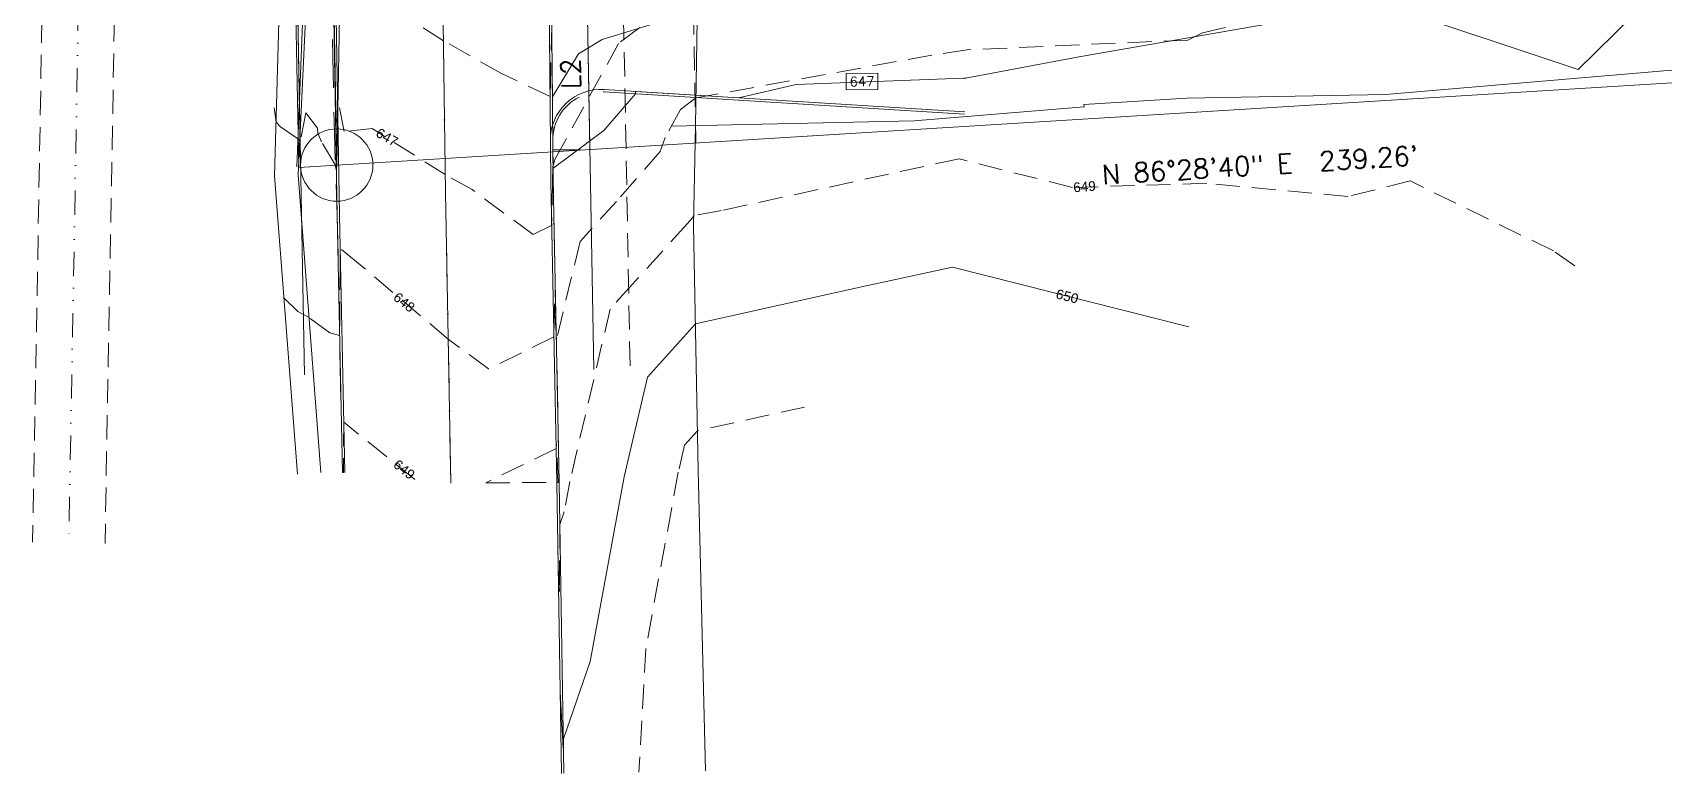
# Model space of a CAD drawing. Extents: x 9856 to 10430, y 9841 to 10512.
# Drawn here: x 9902.7 to 10240.9, y 9840.7 to 9994.3 of the extents above; entities that cross this region are included whole.
import ezdxf
from ezdxf.enums import TextEntityAlignment as Align

# ---------------------------------------------------------------- set-up
doc = ezdxf.new("R2010")
doc.units = 0
doc.header["$LTSCALE"] = 20
doc.header["$MEASUREMENT"] = 0
doc.header["$PDSIZE"] = 4
for name, pattern in [('DASHDOT', [1, 0.5, -0.25, 0, -0.25]), ('DASHED', [0.75, 0.5, -0.25]), ('DASHED2', [0.375, 0.25, -0.125]), ('DIVIDE2', [0.625, 0.25, -0.125, 0, -0.125, 0, -0.125]), ('HIDDEN', [0.375, 0.25, -0.125])]:
    doc.linetypes.add(name, pattern=pattern)
for name, color, linetype in [('CONTOURS', 35, 'CONTINUOUS'), ('PNTS calc', 7, 'CONTINUOUS'), ('PNTS_CHEV', 1, 'CONTINUOUS'), ('row ded', 1, 'CONTINUOUS'), ('TP-SRF-FLT', 7, 'CONTINUOUS')]:
    doc.layers.add(name, color=color, linetype=linetype)
for name, color, linetype, lineweight in [('EBNDY', 210, 'CONTINUOUS', 100), ('EBNDY_T', 212, 'CONTINUOUS', 30), ('EC', 35, 'HIDDEN', 140), ('ECL', 11, 'DASHDOT', 30), ('ECRBB', 31, 'DASHED', 30), ('EESMT', 7, 'DASHED2', 25), ('EFNC', 140, 'FENCELINEX', 25), ('EROW', 143, 'CONTINUOUS', 30), ('ESW', 46, 'CONTINUOUS', 25), ('EWTR', 174, 'DIVIDE2', 25), ('PC', 214, 'CONTINUOUS', 53), ('PCNTR_T', 7, 'CONTINUOUS', 30), ('PCRBB', 30, 'CONTINUOUS', 35), ('PCRBF', 21, 'CONTINUOUS', 25), ('PESMT', 7, 'DASHED2', 30)]:
    doc.layers.add(name, color=color, linetype=linetype, lineweight=lineweight)
doc.layers.add('mwn boundary', color=7, linetype='CONTINUOUS', plot=False)
doc.styles.add('ARIEL', font='swiss.ttf')
doc.styles.get("Standard").update_dxf_attribs({"font": 'simplex.shx'})
doc.linetypes.add('FENCELINEX', pattern='A,0.25,-0.1,[133,ltypeshp.shx,S=0.1,R=0,X=-0.1,Y=0],-0.1,1', length=1.45)

msp = doc.modelspace()

# ---------------------------------------------------------------- linework, layer by layer
at = {"layer": 'CONTOURS', "lineweight": 0}
for p, q in [((10093.32, 9945.65, 650), (10073.87, 9941.43, 650)), ((10142.3, 9933.26, 650), (10093.32, 9945.65, 650)), ((10073.87, 9941.43, 650), (10040.04, 9933.93, 650)), ((10040.04, 9933.93, 650), (10030.1, 9922.84, 650)), ((10030.1, 9922.84, 650), (10025.27, 9902.2, 650)), ((10025.27, 9902.2, 650), (10018.22, 9863.88, 650)), ((10018.22, 9863.88, 650), (10012.69, 9847.88, 650)), ((10012.67, 9845.95, 650), (10012.03, 9857.63, 650)), ((10012.69, 9847.88, 650), (10012.67, 9845.95, 650))]:
    msp.add_line(p, q, dxfattribs=at)
at = {"layer": 'EBNDY', "lineweight": 0}
for p, q in [((9965.72, 9966.81), (9966.67, 10017.51)), ((10018.17, 9970.04), (10017.49, 10006.72)), ((10429.87, 9995.38), (9965.72, 9966.81))]:
    msp.add_line(p, q, dxfattribs=at)
at = {"layer": 'EC', "lineweight": 0}
for p, q in [((10040.54, 10004.35, 647), (10024.14, 9992.04, 647)), ((10186.41, 10004.07, 648), (10145.15, 9994.2, 648)), ((9987.85, 9992.57, 646), (9981.45, 9996.59, 646)), ((9999.89, 9985.79, 646), (9987.85, 9992.57, 646)), ((10010.29, 9995.56, 646), (10010.06, 9986.53, 646)), ((10142.11, 9992.72, 648), (10096.35, 9990.71, 648)), ((10145.15, 9994.2, 648), (10142.11, 9992.72, 648)), ((10024.14, 9992.04, 647), (10010.99, 9968.07, 647)), ((10089.07, 9989.6, 648), (10040.16, 9980.72, 648)), ((10096.35, 9990.71, 648), (10089.07, 9989.6, 648)), ((10009.92, 9981.02, 646), (9999.89, 9985.79, 646)), ((10010.06, 9986.53, 646), (10009.92, 9981.02, 646)), ((9965.9, 9980.73, 647), (9965.71, 9967.19, 647)), ((9967.25, 9973.75, 647), (9965.9, 9980.73, 647)), ((10040.16, 9980.72, 648), (10036.96, 9978.31, 648)), ((9953.16, 9975.73, 647), (9952.77, 9978.7, 647)), ((9954.04, 9974.75, 647), (9953.16, 9975.73, 647)), ((9959.3, 9977.61, 647), (9958.13, 9971.32, 647)), ((9961.71, 9974.49, 647), (9959.3, 9977.61, 647)), ((10036.96, 9978.31, 648), (10033.78, 9972.52, 648)), ((9957.78, 9972.18, 647), (9954.04, 9974.75, 647)), ((9961.83, 9973.42, 647), (9961.71, 9974.49, 647)), ((9962.55, 9971.66, 647), (9961.83, 9973.42, 647)), ((9973.07, 9974.37, 647), (9967.25, 9973.75, 647)), ((9988.22, 9964.85, 647), (9973.07, 9974.37, 647)), ((10033.78, 9972.52, 648), (10032.78, 9969.65, 648)), ((9958.07, 9971.66, 647), (9957.78, 9972.18, 647)), ((9958.1, 9971.28, 647), (9958.07, 9971.66, 647)), ((9958.13, 9971.32, 647), (9958.1, 9971.28, 647)), ((9965.34, 9967.03, 647), (9962.55, 9971.66, 647)), ((10032.78, 9969.65, 648), (10023.7, 9959.28, 648)), ((9965.66, 9965.67, 647), (9965.34, 9967.03, 647)), ((9965.71, 9967.07, 647), (9965.66, 9965.67, 647)), ((9965.71, 9967.19, 647), (9965.71, 9967.19, 647)), ((9965.71, 9967.19, 647), (9965.71, 9967.07, 647)), ((10010.54, 9966.48, 647), (10010.46, 9963.47, 647)), ((10010.99, 9968.07, 647), (10010.54, 9966.48, 647)), ((10094.72, 9968.1, 649), (10045.47, 9957.4, 649)), ((10118.18, 9962.16, 649), (10094.72, 9968.1, 649)), ((9993.76, 9961.74, 647), (9988.22, 9964.85, 647)), ((10010.46, 9963.47, 647), (10010.25, 9954.3, 647)), ((10146.04, 9963.03, 649), (10118.18, 9962.16, 649)), ((10175.27, 9960.31, 649), (10146.04, 9963.03, 649)), ((10188.17, 9963.52, 649), (10175.27, 9960.31, 649)), ((10217.87, 9949.02, 649), (10188.17, 9963.52, 649)), ((10006.42, 9952.42, 647), (9993.76, 9961.74, 647)), ((10023.7, 9959.28, 648), (10016.14, 9950.94, 648)), ((10039.49, 9955.91, 649), (10038.35, 9954.61, 649)), ((10039.68, 9956.35, 649), (10039.49, 9955.91, 649)), ((10045.47, 9957.4, 649), (10039.68, 9956.35, 649)), ((10010.25, 9954.3, 647), (10006.42, 9952.42, 647)), ((10038.35, 9954.61, 649), (10027, 9942.09, 649)), ((9966.46, 9949.5, 648), (9966.43, 9945.96, 648)), ((9970.6, 9946.15, 648), (9966.46, 9949.5, 648)), ((10016.14, 9950.94, 648), (10011.24, 9930.56, 648)), ((10222.32, 9945.9, 649), (10217.87, 9949.02, 649)), ((9966.43, 9945.96, 648), (9966.32, 9931.51, 648)), ((9988.83, 9930.73, 648), (9970.6, 9946.15, 648)), ((10027, 9942.09, 649), (10022.4, 9936.96, 649)), ((9957.69, 9936.43, 648), (9954.79, 9939.3, 648)), ((9959.99, 9935.18, 648), (9957.69, 9936.43, 648)), ((9964.26, 9932.02, 648), (9959.99, 9935.18, 648)), ((10010.88, 9938.03, 648), (10010.72, 9931.18, 648)), ((10011.24, 9930.56, 648), (10010.88, 9938.03, 648)), ((10022.4, 9936.96, 649), (10014.04, 9901.23, 649)), ((9966.32, 9931.51, 648), (9964.26, 9932.02, 648)), ((9997.2, 9924.57, 648), (9988.83, 9930.73, 648)), ((10010.72, 9931.18, 648), (9997.2, 9924.57, 648)), ((10062.69, 9916.64, 651), (10040.48, 9911.72, 651)), ((9967.18, 9913.54, 649), (9967.1, 9903.04, 649)), ((9981.92, 9901.62, 649), (9967.18, 9913.54, 649)), ((10040.48, 9911.72, 651), (10037.8, 9908.73, 651)), ((10011.19, 9908.06, 649), (9996.62, 9900.93, 649)), ((10011.23, 9909.66, 649), (10011.19, 9908.06, 649)), ((10011.64, 9901.04, 649), (10011.23, 9909.66, 649)), ((10037.8, 9908.73, 651), (10036.5, 9903.17, 651)), ((10014.04, 9901.23, 649), (10012.88, 9894.95, 649)), ((10036.5, 9903.17, 651), (10029.77, 9866.59, 651)), ((9996.62, 9900.93, 649), (10011.33, 9901.03, 649)), ((10011.33, 9901.03, 649), (10011.64, 9901.04, 649)), ((10012.88, 9894.95, 649), (10011.97, 9892.32, 649)), ((10011.97, 9892.32, 649), (10011.88, 9878.42, 649)), ((10011.88, 9878.42, 649), (10011.62, 9883.22, 649)), ((10029.77, 9866.59, 651), (10028.35, 9840.93, 651))]:
    msp.add_line(p, q, dxfattribs=at)
at = {"layer": 'ECL', "lineweight": 0}
for p, q in [((9988.27, 9961.16), (9987.57, 10012.82)), ((9989.37, 9900.88), (9988.27, 9961.16))]:
    msp.add_line(p, q, dxfattribs=at)
at = {"layer": 'ECRBB', "lineweight": 0}
for p, q in [((10010.57, 9963.47, 0.92), (10010.04, 10024.24, -1.17)), ((10011.83, 9901.04), (10010.57, 9963.47, 0.92)), ((9966.9, 9903.04, 2.6), (9965.82, 9956.45, 1.12))]:
    msp.add_line(p, q, dxfattribs=at)
msp.add_arc((11175.24, 10006.69), 1210.46, 174.97705, 182.37866, dxfattribs=at)
at = {"layer": 'EESMT', "lineweight": 0}
for p, q in [((9905.04, 10019.67), (9902.7, 9888.66)), ((10026.51, 9925.21), (10024.99, 10006.86)), ((9919.78, 10004.93), (9917.7, 9888.39))]:
    msp.add_line(p, q, dxfattribs=at)
at = {"layer": 'EFNC', "lineweight": 0}
for p, q in [((10040.07, 9974.98, 2.06), (10040.84, 10022.73, 0.04)), ((10039.63, 9954.2, 2.9), (10040.07, 9974.98, 2.06)), ((10040.64, 9903.53, 5.18), (10039.63, 9954.2, 2.9))]:
    msp.add_line(p, q, dxfattribs=at)
at = {"layer": 'EROW', "lineweight": 0}
for p, q in [((10019.02, 9924.46), (10017.49, 10006.72)), ((9959.03, 9923.34), (9957.5, 10005.61))]:
    msp.add_line(p, q, dxfattribs=at)
at = {"layer": 'ESW', "lineweight": 0}
for p, q in [((9955.26, 10051.48), (9952.85, 9964.59)), ((9957.75, 9964.77), (9960.96, 10033.62)), ((9952.85, 9964.59), (9957.61, 9902.72)), ((9957.75, 9964.77), (9962.42, 9903.09))]:
    msp.add_line(p, q, dxfattribs=at)
at = {"layer": 'EWTR', "lineweight": 0}
msp.add_line((9912.41, 10012.3), (9910.2, 9888.52), dxfattribs=at)
at = {"layer": 'mwn boundary', "lineweight": 0}
for p, q in [((9957.84, 9966.33), (9952.62, 10250.42)), ((9965.72, 9966.81), (9964.8, 10017.51)), ((9958.23, 9966.35), (9957.54, 10005.62))]:
    msp.add_line(p, q, dxfattribs=at)
msp.add_circle((9965.72, 9966.81), 7.5, dxfattribs=at)
at = {"layer": 'PC', "lineweight": 0}
for p, q in [((10222.98, 9986.64), (10256.97, 10020.06)), ((10020.75, 9992.84), (10076.91, 10010.08)), ((10119.96, 9989.33), (10182.31, 10000.18)), ((10182.31, 10000.18), (10222.98, 9986.64)), ((10015.8, 9989.85), (10020.75, 9992.84)), ((10010.42, 9980.96), (10015.8, 9989.85)), ((10119.96, 9989.33), (10096.36, 9984.89)), ((10183.09, 9981.44), (10256.98, 9987.74)), ((10048.98, 9980.74), (10060.94, 9983.51)), ((10060.94, 9983.51), (10095.62, 9984.81)), ((10021.1, 9974.01), (10027.64, 9981.57)), ((10027.64, 9981.57), (10027.67, 9982.07)), ((10027.67, 9982.07), (10048.98, 9980.74)), ((10120.57, 9979.34), (10141.89, 9980.66)), ((10120.6, 9978.85), (10120.57, 9979.34)), ((10141.89, 9980.66), (10183.09, 9981.44)), ((10085.4, 9975.97), (10035.06, 9974.86, 672.47)), ((10120.6, 9978.85), (10085.4, 9975.97)), ((10010.53, 9966.1), (10021.1, 9974.01))]:
    msp.add_line(p, q, dxfattribs=at)
msp.add_arc((10095.44, 9989.8), 5, 272.1484, 280.6494, dxfattribs=at)
at = {"layer": 'PCNTR_T', "lineweight": 0}
for p, q in [((10071.3, 9985.8), (10077.84, 9985.87)), ((10071.33, 9982.4), (10071.3, 9985.8)), ((10077.84, 9985.87), (10077.88, 9982.47)), ((10077.88, 9982.47), (10071.33, 9982.4))]:
    msp.add_line(p, q, dxfattribs=at)
at = {"layer": 'PCRBB', "color": 7, "lineweight": 0}
for p, q in [((10021.12, 9981.98), (10095.84, 9977.33)), ((10010.51, 9969.97, 0.69), (10010.5, 9971.91)), ((10016.17, 9970), (10010.51, 9969.97, 0.69))]:
    msp.add_line(p, q, dxfattribs=at)
for start, end in [(116.9118, 180.497), (86.4378, 87.3936)]:
    msp.add_arc((10020.49, 9972), 10, start, end, dxfattribs=at)
at = {"layer": 'PCRBF', "color": 7, "lineweight": 0}
msp.add_line((10021.15, 9982.48), (10095.87, 9977.82), dxfattribs=at)
msp.add_arc((10020.49, 9972), 10.5, 86.4378, 180.497, dxfattribs=at)
at = {"layer": 'PESMT', "lineweight": 0}
msp.add_line((10040.15, 9971.39), (10039.49, 10007.13), dxfattribs=at)
msp.add_line((10040.15, 9971.39), (10039.49, 10007.13), dxfattribs=at)
at = {"layer": 'PNTS calc', "lineweight": 0}
msp.add_point((9957.84, 9966.33, 546.22), dxfattribs=at)
at = {"layer": 'PNTS_CHEV', "lineweight": 0}
msp.add_line((9957.48, 9966.45, 647.2), (9968.33, 10250.86, 647.2), dxfattribs=at)
at = {"layer": 'row ded', "lineweight": 0}
for p, q in [((9957.84, 9966.33, -99.97), (9952.62, 10250.42, -99.97)), ((9965.72, 9966.81, -99.97), (9957.84, 9966.33, -99.97))]:
    msp.add_line(p, q, dxfattribs=at)
at = {"layer": 'TP-SRF-FLT', "lineweight": 0}
for p, q in [((9955.26, 10051.48, 644.44), (9952.85, 9964.59, 647.38)), ((9957.75, 9964.77, 647.24), (9960.96, 10033.62, 644.81)), ((10009.54, 10024.25, 644.51), (10010.07, 9963.47, 646.6)), ((10010.04, 10024.24, 645.01), (10010.57, 9963.47, 647.1)), ((10040.07, 9974.98, 648.24), (10040.84, 10022.73, 646.22)), ((9965.82, 9956.45, 647.31), (9964.8, 10015.25, 645.35)), ((9966.32, 9956.46, 647.81), (9965.3, 10015.26, 645.85)), ((9988.27, 9961.16, 647.13), (9987.57, 10012.82, 645.27)), ((10039.63, 9954.2, 649.09), (10040.07, 9974.98, 648.24)), ((9952.85, 9964.59, 647.38), (9957.61, 9902.72, 648.9)), ((9962.42, 9903.09, 648.82), (9957.75, 9964.77, 647.24)), ((10010.07, 9963.47, 646.6), (10011.33, 9901.03, 648.3)), ((10010.57, 9963.47, 647.1), (10011.83, 9901.04, 648.8)), ((9989.37, 9900.88, 648.85), (9988.27, 9961.16, 647.13)), ((9966.9, 9903.04, 648.79), (9965.82, 9956.45, 647.31)), ((9967.4, 9903.05, 649.29), (9966.32, 9956.46, 647.81)), ((10042.15, 9841.2, 651.58), (10040.64, 9903.53, 651.37)), ((10012.3, 9840.71, 650.66), (10011.33, 9901.03, 649.3)), ((10012.8, 9840.72, 650.16), (10011.83, 9901.04, 648.8))]:
    msp.add_line(p, q, dxfattribs=at)

# ---------------------------------------------------------------- texts
at = {"layer": 'CONTOURS', "lineweight": 0, "style": 'ARIEL'}
msp.add_text('650', height=2, rotation=345.8045, dxfattribs=at).set_placement((10114.61, 9939.21))
at = {"layer": 'EBNDY_T', "lineweight": 0}
for s, rotation, p in [('L2', 91.0646, (10016.23, 9985.79)), ('N 86%%d28\'40" E  239.26\'', 3.5222, (10157.18, 9964.82))]:
    msp.add_text(s, height=4, rotation=rotation, dxfattribs=at).set_placement(p, align=Align.CENTER)
at = {"layer": 'EC', "lineweight": 0, "style": 'ARIEL'}
for s, rotation, p in [('647', 330.1739, (9973.63, 9972.88)), ('649', 4.2316, (10118.44, 9961.17)), ('648', 321.6756, (9977.25, 9939.04)), ('649', 321.6756, (9977.25, 9904.37))]:
    msp.add_text(s, height=2, rotation=rotation, dxfattribs=at).set_placement(p)
at = {"layer": 'PCNTR_T', "lineweight": 0}
msp.add_text('647', height=2, rotation=0.5861, dxfattribs=at).set_placement((10072.03, 9983.11))

doc.saveas('drawing.dxf')
